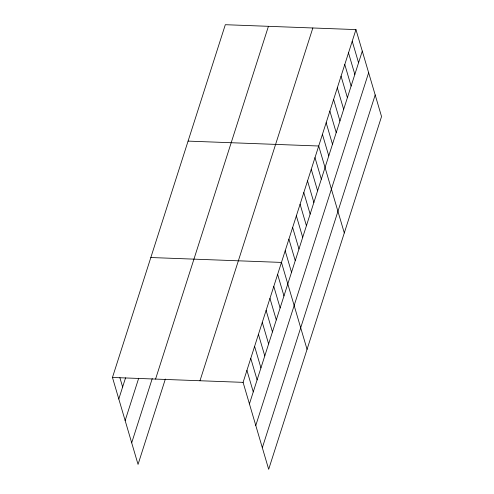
<?xml version="1.0" encoding="UTF-8"?>
<svg xmlns="http://www.w3.org/2000/svg" width="494" height="494" viewBox="0 0 494 494"><rect width="100%" height="100%" fill="white"/><g stroke="black" fill="none" stroke-linecap="round" stroke-linejoin="round"><path stroke-width="0.74" d="M165.36 379.034L138.048 464.403L112.459 377.465L225.32 24.7L355.952 29.597L381.541 116.535L268.68 469.3L243.091 382.362L355.952 29.597M118.795 398.991L125.569 377.824M125.149 420.579L138.691 378.243M131.694 442.815L152.232 378.614M155.567 379.083L268.433 26.318M199.984 380.744L312.844 27.979M249.427 403.888L362.287 51.123M255.781 425.476L368.641 72.711M262.326 447.712L375.187 94.947M188.078 141.111L318.71 146.008L344.293 232.946M150.831 257.522L281.463 262.419L307.052 349.357M112.459 377.465L243.091 382.362M352.228 41.237L358.564 62.763M348.505 52.877L354.84 74.403M344.781 64.523L351.117 86.049M341.058 76.162L347.393 97.689M337.328 87.802L343.663 109.328M333.604 99.442L339.94 120.968M329.881 111.088L336.216 132.608M326.157 122.728L332.493 144.254M322.434 134.368L328.769 155.894M314.987 157.648L321.322 179.174M311.257 169.294L317.593 190.82M307.534 180.934L313.869 202.46M303.81 192.574L310.146 214.1M300.086 204.213L306.422 225.739M296.363 215.859L302.699 237.379M292.639 227.499L298.975 249.025M288.91 239.139L295.245 260.665M285.186 250.779L291.522 272.305M277.628 274.417L283.964 295.943M273.787 286.409L280.123 307.935M269.952 298.401L276.288 319.927M266.112 310.399L272.447 331.925M262.277 322.391L268.613 343.917M258.442 334.389L264.778 355.908M254.601 346.38L260.937 367.906M250.767 358.372L257.102 379.898M246.926 370.37L253.261 391.89M119.888 377.669L122.629 387"/></g></svg>
